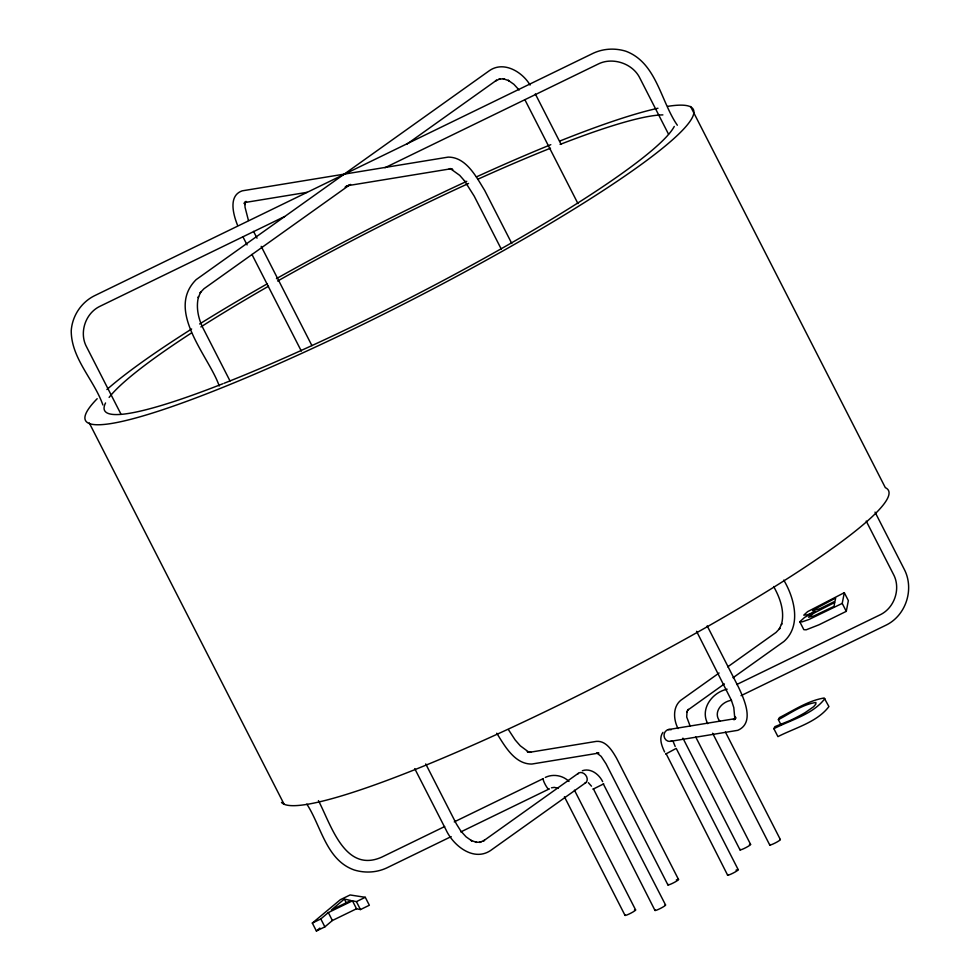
<?xml version="1.0" encoding="UTF-8"?>
<svg xmlns="http://www.w3.org/2000/svg" width="980" height="980" viewBox="0 0 980 980"><rect width="100%" height="100%" fill="white"/><g stroke="black" fill="none" stroke-linecap="round" stroke-linejoin="round"><path stroke-width="1.47" d="M846.279 611.349L842.224 603.398L844.307 592.68L807.594 611.655L803.772 615.146L807.251 614.852L814.87 611.765L804.605 617.4L799.79 621.761L803.845 629.699L806.185 629.809L818.962 624.799L846.279 611.349L848.361 600.618L844.307 592.68M824.854 698.63C812.984 714.334 790.885 719.933 773.869 728.691L777.936 736.629C794.939 727.87 817.038 722.272 828.921 706.568L824.168 697.993C808.059 700.663 793.812 710.28 779.406 717.605L778.377 719.651L781.085 724.955M773.869 728.691L774.886 726.658L790.052 720.52A22.785 2.756 -27.1 0 0 805.254 712.558L813.694 706.666L815.838 704.106L815.887 702.489C802.302 704.461 790.382 713.379 778.377 719.651M662.933 732.354C658.609 738.283 661.843 746.074 664.611 751.979M813.486 609.817L812.506 610.871L819.77 608.764L835.009 601.291L835.634 598.07L813.486 609.817L814.833 612.463M666.045 753.559L727.626 875.164M738.173 869.615L676.225 748.402L665.726 754.037M593.329 788.704L654.995 910.481M312.326 923.062L320.815 918.934L328.325 912.564L352.469 900.828L356.414 901.625L365.283 897.313L369.35 905.251L360.469 909.563L356.524 908.766L332.379 920.514L324.87 926.872L316.381 931L312.326 923.062L340.366 899.689L350.093 894.961L365.283 897.313M344.36 899.052L331.387 909.979L350.865 900.51L344.36 899.052L346.381 903.021M316.381 931L319.884 928.085M349.64 184.926L203.975 288.733L200.104 292.824L200.802 291.954L198.254 297.565L198.536 296.658C195.841 307.169 198.242 318.231 202.872 327.822L230.031 380.975M406.908 144.121L496.554 80.238L495.513 80.862L500.363 78.731L499.175 78.976L504.467 78.939M578.249 773.367L483.446 840.926L484.488 840.301L479.637 842.433L480.825 842.188L475.533 842.224L476.66 842.396L470.988 840.387L471.846 840.889L466.113 836.859L460.882 831.138L456.362 823.886L425.724 763.922M719.087 673.015L680.708 700.357C672.476 707.217 673.554 719.896 678.038 728.593M727.748 666.841L776.025 632.431L779.896 628.339L779.198 629.209L781.746 623.599L781.464 624.505C784.931 611.361 780.08 597.935 773.649 586.53M585.918 782.579L490.527 850.554C473.401 861.959 453.201 845.483 446.059 829.925L414.748 768.651M724.355 683.93L687.58 710.255L688.315 709.348L686.747 712.203L687.029 711.308L686.711 717.029L690.104 726.009M733.028 677.744L783.89 641.496C801.677 625.767 794.388 597.91 783.755 580.111M842.224 603.398L809.027 619.47L802.118 621.859L799.79 621.761M284.58 216.543L100.254 306.164C85.138 313.159 78.976 333.065 86.62 346.957L120.736 413.707M345.107 187.119L350.607 184.436M384.993 167.715L598.204 64.043C612.243 56.877 632.761 63.137 639.977 78.326L668.519 134.174M444.687 826.532L381.796 857.12C344.838 873.56 331.105 824.842 318.439 800.611M454.255 821.889L543.128 778.671M727.136 689.197C712.154 692.382 699.793 709.018 707.756 723.681M736.764 684.518L879.746 614.999C894.863 608.017 901.024 588.11 893.38 574.207L866.222 521.078M451.18 836.602L386.5 868.047C376.369 872.653 364.903 873.229 354.27 869.995C326.205 860.122 321.281 826.275 306.838 804.115M460.808 831.91L548.886 789.096M731.472 700.308C721.464 701.631 712.766 712.815 719.859 721.182M741.039 695.665L885.846 625.252C906.022 615.587 914.548 589.066 904.27 569.331L875.03 512.111M545.309 777.422C553.063 773.649 562.912 775.364 568.988 781.452M551.483 787.785L554.374 787.369L558.367 788.386M582.328 770.733C590.732 767.781 599.123 774.359 602.651 781.636M307.108 192.325L245.184 202.468L243.983 203.399L246.543 201.929L245.184 202.468L245.992 201.329L244.632 204.563L245.135 201.929L245 207.086L248.442 220.451M346.369 185.894L450.579 168.829L449.146 168.964L452.76 169.442L450.224 168.536L459.706 175.346L464.826 181.202M668.262 729.598L734.816 718.708L733.457 719.247L736.017 717.777L734.008 719.835L735.367 716.601L734.865 719.247L733.8 707.585L731.362 700.186L696.572 631.304M670.835 741.284L737.805 730.321C755.041 722.823 744.261 699.487 738.479 687.127L707.192 625.889M603.3 783.902L665.543 904.932M593.01 789.194L603.68 783.878M503.34 78.78L509.012 80.776L508.155 80.274L513.888 84.305L519.118 90.025M588.343 782.677L591.491 786.181M464.471 180.761L474.198 196.123L501.307 249.165M530.094 85.064C522.413 71.981 503.855 60.625 489.473 70.609L196.11 279.668C164.861 310.954 209.549 357.149 219.214 385.998M508.436 729.647L515.174 739.961L520.294 745.817L528.649 752.003L527.24 751.721L530.854 752.199L529.421 752.334L596.33 741.382C606.204 740.513 612.255 750.79 616.543 758.177L678.479 879.391M496.75 733.224C504.7 745.903 514.733 764.29 531.846 764.045L598.903 753.069L596.734 752.934L601.157 756.376L606.032 763.812L667.931 884.94M690.545 106.465L885.332 487.66A341.395 41.319 -27.1 0 1 623.709 672.231A341.395 41.319 -27.1 0 1 281.493 802.387M677.339 125.232C660.594 101.124 656.576 62.61 625.73 51.181C615.097 47.947 603.631 48.51 593.5 53.116L94.154 295.911C81.071 302.563 72.287 316.001 71.234 330.615C71.111 358.447 94.154 379.86 102.876 404.961M535.325 93.958L561.075 144.342M525.035 100.009L577.955 203.583M511.781 243.469L484.659 190.389C476.39 177.074 466.272 157.021 448.154 157.119L242.195 190.843C227.862 195.755 233.485 215.098 237.552 225.278M725.42 732.06L780.301 839.468M712.632 733.224L769.753 845.03M695.665 736.886L750.57 844.344M682.913 738.136L740.023 849.893M574.439 790.186L635.579 909.844M564.419 796.777L625.032 915.394M253.55 231.378L257.017 238.177M261.195 246.348L311.922 345.622M242.905 236.756L247.083 244.927M251.946 254.445L301.326 351.073M356.414 901.625L360.469 909.563M352.469 900.828L356.524 908.766M89.254 422.919L284.041 804.115M328.325 912.564L332.379 920.514M320.815 918.934L324.87 926.872M675.183 746.454L673.346 741.946M674.264 126.432A320.35 38.771 -27.1 0 1 224.114 383.254M222.828 383.756A320.35 38.771 -27.1 0 1 105.546 402.964M109.111 397.427A320.35 38.771 -27.1 0 1 191.468 332.955M200.863 326.928A320.35 38.771 -27.1 0 1 268.496 286.258M277.646 281.04A320.35 38.771 -27.1 0 1 468.563 183.468M478.02 179.156A320.35 38.771 -27.1 0 1 550.503 148.201M560.119 144.415A320.35 38.771 -27.1 0 1 662.884 114.893M667.662 106.367A341.395 41.319 -27.1 0 1 411.625 299.99A341.395 41.319 -27.1 0 1 97.179 398.713M106.906 389.526A341.395 41.319 -27.1 0 1 191.639 328.986M199.638 323.976A341.395 41.319 -27.1 0 1 267.442 283.722M276.421 278.651A341.395 41.319 -27.1 0 1 466.774 181.325M476.415 176.902A341.395 41.319 -27.1 0 1 550.797 144.673M560.168 140.9A341.395 41.319 -27.1 0 1 657.96 108.253M779.896 839.468A5.99 0.723 -27.1 0 1 775.192 842.984A5.99 0.723 -27.1 0 1 770.035 844.466M634.452 910.028A5.99 0.723 -27.1 0 1 631.169 912.993A5.99 0.723 -27.1 0 1 625.313 914.83M548.923 788.63A5.99 0.98 62.2 0 1 545.468 784.956A5.99 0.98 62.2 0 1 543.361 778.573M749.431 844.527A5.99 0.723 -27.1 0 1 746.148 847.492A5.99 0.723 -27.1 0 1 740.292 849.342M665.138 904.932A5.99 0.723 -27.1 0 1 660.422 908.436A5.99 0.723 -27.1 0 1 655.265 909.93M577.49 774.298A5.99 4.582 51.7 0 1 585.55 774.984A5.99 4.582 51.7 0 1 584.889 783.192M676.323 879.942A5.99 0.723 -27.1 0 1 677.793 880.285A5.99 0.723 -27.1 0 1 670.884 884.07A5.99 0.723 -27.1 0 1 668.213 884.389M737.769 869.615A5.99 0.723 -27.1 0 1 733.052 873.131A5.99 0.723 -27.1 0 1 727.895 874.613M736.017 870.167A5.99 0.723 -27.1 0 1 737.034 869.799M672.182 740.745A5.99 5.537 85.3 0 1 664.036 735.98A5.99 5.537 85.3 0 1 671.129 729.733M834.703 602.467L834.017 606.375L813.829 616.016L808.573 617.204L813.841 613.125L834.703 602.467"/></g></svg>
